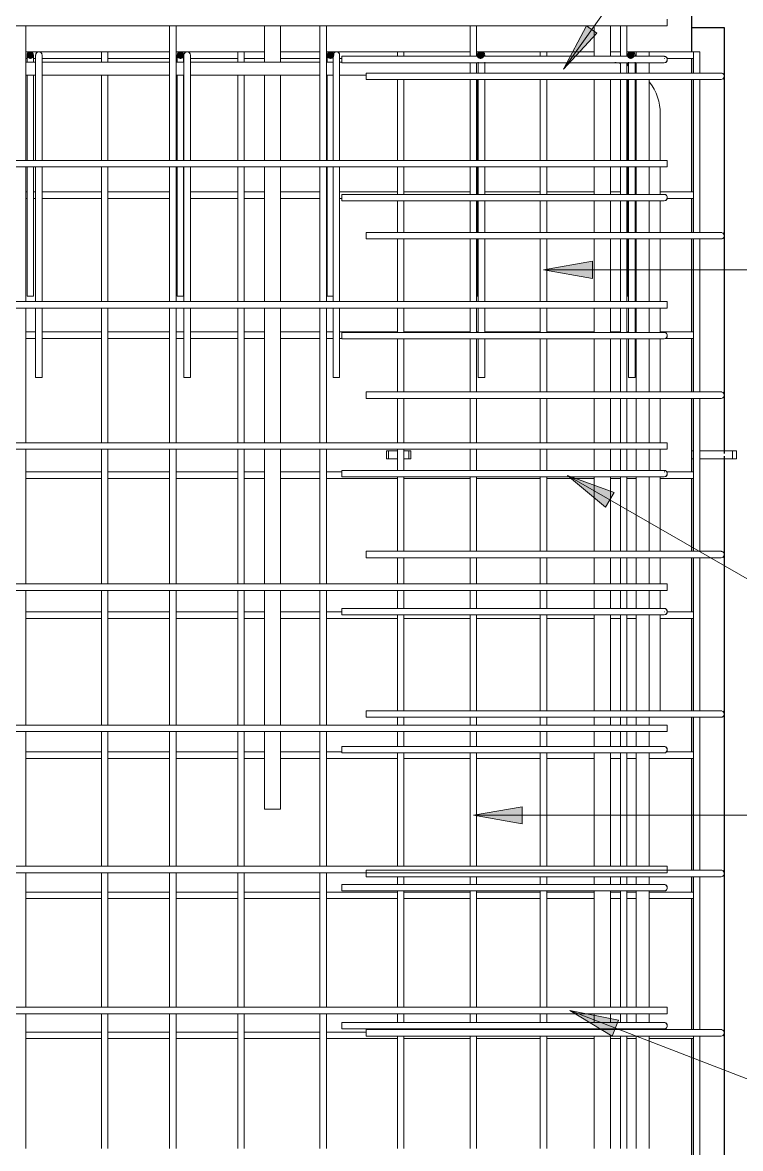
# Model space of a CAD drawing. Header units: millimetres. Extents: x 840 to 20197, y -2485 to 18696.
# Drawn here: x 3457 to 4339, y 2283 to 3666 of the extents above; entities that cross this region are included whole.
import ezdxf

# ---------------------------------------------------------------- set-up
doc = ezdxf.new("R2010")
doc.units = ezdxf.units.MM
doc.linetypes.add('Dash', pattern=[6.36, 3.18, -3.18])
for name, color, linetype, lineweight in [('A-GENM', 13, 'Continuous', 18), ('A-WALL', 113, 'Continuous', 25), ('A-WALL-HDLN', 110, 'Dash', 25), ('S-RBAR', 171, 'Continuous', 18), ('S-RBAR-IDEN', 171, 'Continuous', 9)]:
    doc.layers.add(name, color=color, linetype=linetype, lineweight=lineweight)

# ---------------------------------------------------------------- blocks, each defined once
blk = doc.blocks.new('RR spread anchor face based - RR-SA-2_5-150-V1-Elevation Front Copy 1')
at = {"layer": 'A-GENM'}
for p, q in [((3903.8, 3140), (3906.3, 3140)), ((3903.8, 3130), (3903.8, 3140)), ((3906.3, 3140), (3917.3, 3140)), ((3906.3, 3140), (3906.3, 3130)), ((3925.3, 3140), (3931.3, 3140)), ((3931.3, 3140), (3933.8, 3140)), ((3931.3, 3140), (3931.3, 3130)), ((3933.8, 3140), (3933.8, 3130)), ((3906.3, 3130), (3903.8, 3130)), ((3917.3, 3130), (3906.3, 3130)), ((3931.3, 3130), (3925.3, 3130)), ((3933.8, 3130), (3931.3, 3130))]:
    blk.add_line(p, q, dxfattribs=at)
blk = doc.blocks.new('RR spread anchor face based - RR-SA-3_0-200-1726827-Elevation Front Copy 1')
at = {"layer": 'A-GENM'}
for p, q in [((4278.8, 3140), (4280.8, 3140)), ((4288.8, 3140), (4328.8, 3140)), ((4328.8, 3140), (4333.8, 3140)), ((4328.8, 3130), (4328.8, 3140)), ((4333.8, 3130), (4333.8, 3140)), ((4280.8, 3130), (4278.8, 3130)), ((4328.8, 3130), (4288.8, 3130)), ((4333.8, 3130), (4328.8, 3130))]:
    blk.add_line(p, q, dxfattribs=at)

msp = doc.modelspace()

# ---------------------------------------------------------------- hatches: boundary and pattern name
at = {"layer": 'S-RBAR'}
for points in [[(3466.3, 3622), (3470.3, 3626), (3466.3, 3630), (3462.3, 3626)], [(3650.7, 3622), (3654.7, 3626), (3650.7, 3630), (3646.7, 3626)], [(3835.1, 3622), (3839.1, 3626), (3834.9, 3629.8), (3831.1, 3626), (3834.9, 3622.2)], [(4019.4, 3622), (4023.4, 3626), (4019.4, 3630), (4015.4, 3626)], [(4203.8, 3622), (4207.8, 3626), (4203.8, 3630), (4199.8, 3626), (4200.4, 3625.4)]]:
    msp.add_hatch(color=256, dxfattribs=at).paths.add_polyline_path(points)
h = msp.add_hatch(color=256, dxfattribs=at)
edge = h.paths.add_edge_path()
edge.add_arc((3466.3, 3626), 4, 0, 360)
h = msp.add_hatch(color=256, dxfattribs=at)
edge = h.paths.add_edge_path()
edge.add_arc((3650.7, 3626), 4, 0, 360)
h = msp.add_hatch(color=256, dxfattribs=at)
edge = h.paths.add_edge_path()
edge.add_arc((3835.1, 3626), 4, 0, 360)
h = msp.add_hatch(color=256, dxfattribs=at)
edge = h.paths.add_edge_path()
edge.add_arc((4019.4, 3626), 4, 0, 360)
h = msp.add_hatch(color=256, dxfattribs=at)
edge = h.paths.add_edge_path()
edge.add_arc((4203.8, 3626), 4, 0, 360)
at = {"layer": 'S-RBAR-IDEN'}
for points in [[(4121.1, 3608.6), (4162.4, 3652.9), (4149.6, 3662)], [(4096.8, 3362.4), (4156.8, 3351.8), (4156.8, 3372.9)], [(4126, 3109.8), (4172.7, 3070.7), (4183.3, 3089)], [(4010.6, 2692.4), (4070.6, 2681.8), (4070.6, 2703)], [(4129, 2452.6), (4181.2, 2421.1), (4188.8, 2440.9)]]:
    msp.add_hatch(color=256, dxfattribs=at).paths.add_polyline_path(points)

# ---------------------------------------------------------------- linework, layer by layer
at = {"layer": 'A-WALL'}
for p, q in [((4278.8, 3630), (4278.8, 3700)), ((4278.8, 3660), (4318.8, 3660)), ((4318.8, 3660), (4318.8, 3140)), ((4278.8, 3604), (4278.8, 3622)), ((4278.8, 3458), (4278.8, 3596)), ((4278.8, 3408.2), (4278.8, 3450)), ((4278.8, 3286.1), (4278.8, 3400.2)), ((4278.8, 3212.4), (4278.8, 3278.1)), ((4278.8, 3114.1), (4278.8, 3204.4)), ((4318.8, 3130), (4318.8, 1665)), ((4278.8, 3016.6), (4278.8, 3106.1)), ((4278.8, 2942.1), (4278.8, 3008.6)), ((4278.8, 2820.8), (4278.8, 2934.1)), ((4278.8, 2770.2), (4278.8, 2812.8)), ((4278.8, 2625), (4278.8, 2762.2)), ((4278.8, 2598.2), (4278.8, 2617)), ((4278.8, 2429.2), (4278.8, 2590.2)), ((4278.8, 2254.3), (4278.8, 2418.2))]:
    msp.add_line(p, q, dxfattribs=at)
at = {"layer": 'A-WALL-HDLN'}
msp.add_line((4318.8, 3140), (4318.8, 3130), dxfattribs=at)
at = {"layer": 'S-RBAR'}
for p, q in [((4248.8, 3662), (4248.8, 3670)), ((2678.8, 3662), (4248.8, 3662)), ((3460.8, 3496.7), (3460.8, 3662)), ((3637.4, 3496.7), (3637.4, 3662)), ((3645.4, 3496.7), (3645.4, 3662)), ((3753.8, 3617.5), (3753.8, 3662)), ((3773.8, 3617.5), (3773.8, 3662)), ((3822, 3496.7), (3822, 3662)), ((3830, 3496.7), (3830, 3662)), ((4006.6, 3624.5), (4006.6, 3662)), ((4014.6, 3624.5), (4014.6, 3662)), ((4158.8, 3624.5), (4158.8, 3662)), ((4178.8, 3624.5), (4178.8, 3662)), ((4191.2, 3624.5), (4191.2, 3662)), ((4199.2, 3624.5), (4199.2, 3662)), ((3460.8, 3630), (3553.7, 3630)), ((3466.3, 3630), (3462.3, 3626)), ((3462.3, 3626), (3462.3, 3617.9)), ((3462.3, 3626), (3466.3, 3622)), ((3470.3, 3626), (3466.3, 3630)), ((3466.3, 3622), (3470.3, 3626)), ((3470.3, 3626), (3470.3, 3617.9)), ((3472.9, 3590), (3472.9, 3626)), ((3480.9, 3590), (3480.9, 3626)), ((3561.7, 3630), (3553.7, 3630)), ((3553.7, 3617.5), (3553.7, 3630)), ((3561.7, 3617.5), (3561.7, 3630)), ((3561.7, 3630), (3637.4, 3630)), ((3645.4, 3630), (3721.1, 3630)), ((3650.7, 3630), (3646.7, 3626)), ((3646.7, 3626), (3646.7, 3617.9)), ((3646.7, 3626), (3650.7, 3622)), ((3654.7, 3626), (3650.7, 3630)), ((3650.7, 3622), (3654.7, 3626)), ((3654.7, 3626), (3654.7, 3617.9)), ((3655, 3590), (3655, 3626)), ((3663, 3590), (3663, 3626)), ((3729.1, 3630), (3721.1, 3630)), ((3721.1, 3617.5), (3721.1, 3630)), ((3729.1, 3617.5), (3729.1, 3630)), ((3729.1, 3630), (3753.8, 3630)), ((3773.8, 3630), (3822, 3630)), ((3830, 3630), (3917.3, 3630)), ((3834.9, 3629.8), (3831.1, 3626)), ((3831.1, 3626), (3831.1, 3617.9)), ((3831.1, 3626), (3834.9, 3622.2)), ((3839.1, 3626), (3834.9, 3629.8)), ((3835.1, 3622), (3839.1, 3626)), ((3838.3, 3590), (3838.3, 3626)), ((3846.3, 3590), (3846.3, 3626)), ((4208.8, 3624.5), (3848.8, 3624.5)), ((3848.8, 3624.5), (3848.8, 3616.5)), ((3925.3, 3630), (3917.3, 3630)), ((3917.3, 3624.5), (3917.3, 3630)), ((3925.3, 3624.5), (3925.3, 3630)), ((3925.3, 3630), (4006.6, 3630)), ((4014.6, 3630), (4092.8, 3630)), ((4019.4, 3630), (4015.4, 3626)), ((4015.4, 3626), (4015.4, 3625.6)), ((4015.4, 3626), (4019.4, 3622)), ((4016.6, 3625.5), (4016.6, 3626)), ((4023.4, 3626), (4019.4, 3630)), ((4019.4, 3622), (4023.4, 3626)), ((4024.6, 3625.5), (4024.6, 3626)), ((4100.8, 3630), (4092.8, 3630)), ((4092.8, 3624.5), (4092.8, 3630)), ((4100.8, 3624.5), (4100.8, 3630)), ((4100.8, 3630), (4158.8, 3630)), ((4178.8, 3630), (4191.2, 3630)), ((4199.2, 3630), (4210.6, 3630)), ((4203.8, 3630), (4199.8, 3626)), ((4199.8, 3626), (4199.8, 3625.6)), ((4199.8, 3626), (4200.4, 3625.4)), ((4200.4, 3625.4), (4203.8, 3622)), ((4201.2, 3625.5), (4201.2, 3626)), ((4207.8, 3626), (4203.8, 3630)), ((4203.8, 3622), (4207.8, 3626)), ((4208.8, 3624.5), (4244.8, 3624.5)), ((4209.2, 3625.5), (4209.2, 3626)), ((4226.6, 3630), (4210.6, 3630)), ((4210.6, 3624.5), (4210.6, 3630)), ((4226.6, 3630), (4280.8, 3630)), ((4226.6, 3624.5), (4226.6, 3630)), ((4288.8, 3630), (4280.8, 3630)), ((4280.8, 3604), (4280.8, 3630)), ((4288.8, 3604), (4288.8, 3630)), ((3460.8, 3622), (3462.3, 3622)), ((3460.8, 3617.5), (3472.9, 3617.5)), ((3470.3, 3622), (3472.9, 3622)), ((3480.9, 3622), (3553.7, 3622)), ((3480.9, 3617.5), (3637.4, 3617.5)), ((3561.7, 3622), (3637.4, 3622)), ((3645.4, 3622), (3646.7, 3622)), ((3645.4, 3617.5), (3655, 3617.5)), ((3663, 3622), (3721.1, 3622)), ((3663, 3617.5), (3822, 3617.5)), ((3729.1, 3622), (3753.8, 3622)), ((3773.8, 3622), (3822, 3622)), ((3830, 3622), (3831.1, 3622)), ((3830, 3617.5), (3838.3, 3617.5)), ((3834.9, 3622.2), (3835.1, 3622)), ((3846.3, 3622), (3848.8, 3622)), ((3846.3, 3617.5), (3848.8, 3617.5)), ((4208.8, 3616.5), (3848.8, 3616.5)), ((4006.6, 3604), (4006.6, 3616.5)), ((4014.6, 3604), (4014.6, 3616.5)), ((4016.6, 3604.3), (4016.6, 3617.3)), ((4024.6, 3604.3), (4024.6, 3617.3)), ((4191.2, 3604), (4191.2, 3616.5)), ((4199.2, 3604), (4199.2, 3616.5)), ((4199.8, 3617), (4199.8, 3613.1)), ((4201.2, 3604.3), (4201.2, 3617.3)), ((4208.8, 3616.5), (4244.8, 3616.5)), ((4209.2, 3604.3), (4209.2, 3617.3)), ((4210.6, 3604), (4210.6, 3616.5)), ((4226.6, 3604), (4226.6, 3616.5)), ((4244.8, 3622), (4245.5, 3622)), ((4248.3, 3622), (4280.8, 3622)), ((3460.8, 3601.5), (3472.9, 3601.5)), ((3462.3, 3601.5), (3462.3, 3496.7)), ((3470.3, 3601.5), (3470.3, 3496.7)), ((3480.9, 3601.5), (3637.4, 3601.5)), ((3553.7, 3496.7), (3553.7, 3601.5)), ((3561.7, 3496.7), (3561.7, 3601.5)), ((3645.4, 3601.5), (3655, 3601.5)), ((3646.7, 3601.5), (3646.7, 3496.7)), ((3654.7, 3601.5), (3654.7, 3496.7)), ((3663, 3601.5), (3822, 3601.5)), ((3721.1, 3496.7), (3721.1, 3601.5)), ((3729.1, 3496.7), (3729.1, 3601.5)), ((3753.8, 3496.7), (3753.8, 3601.5)), ((3773.8, 3496.7), (3773.8, 3601.5)), ((3830, 3601.5), (3838.3, 3601.5)), ((3831.1, 3601.5), (3831.1, 3496.7)), ((3846.3, 3601.5), (3878.8, 3601.5)), ((4294.8, 3604), (3878.8, 3604)), ((3878.8, 3604), (3878.8, 3596)), ((4294.8, 3596), (3878.8, 3596)), ((3917.3, 3496.7), (3917.3, 3596)), ((3925.3, 3496.7), (3925.3, 3596)), ((4006.6, 3496.7), (4006.6, 3596)), ((4014.6, 3496.7), (4014.6, 3596)), ((4015.4, 3596), (4015.4, 3496.7)), ((4016.6, 3590), (4016.6, 3596.3)), ((4024.6, 3590), (4024.6, 3596.3)), ((4092.8, 3496.7), (4092.8, 3596)), ((4100.8, 3496.7), (4100.8, 3596)), ((4158.8, 3496.7), (4158.8, 3596)), ((4178.8, 3496.7), (4178.8, 3596)), ((4191.2, 3496.7), (4191.2, 3596)), ((4199.2, 3496.7), (4199.2, 3596)), ((4199.8, 3595.4), (4199.8, 3496.7)), ((4201.2, 3590), (4201.2, 3596.3)), ((4209.2, 3590), (4209.2, 3596.3)), ((4210.6, 3496.7), (4210.6, 3596)), ((4226.6, 3496.7), (4226.6, 3596)), ((4280.8, 3408.2), (4280.8, 3596)), ((4288.8, 3408.2), (4288.8, 3596)), ((4294.8, 3604), (4314.8, 3604)), ((4294.8, 3596), (4314.8, 3596)), ((3472.9, 3590), (3472.9, 3496.7)), ((3480.9, 3590), (3480.9, 3496.7)), ((3655, 3590), (3655, 3496.7)), ((3663, 3590), (3663, 3496.7)), ((3838.3, 3590), (3838.3, 3496.7)), ((3846.3, 3590), (3846.3, 3496.7)), ((4016.6, 3590), (4016.6, 3496.7)), ((4024.6, 3590), (4024.6, 3496.7)), ((4201.2, 3590), (4201.2, 3496.7)), ((4209.2, 3590), (4209.2, 3496.7)), ((4240.2, 3554), (4240.2, 3496.7)), ((2678.8, 3496.7), (4248.8, 3496.7)), ((2678.8, 3488.7), (4248.8, 3488.7)), ((3460.8, 3323.3), (3460.8, 3488.7)), ((3462.3, 3488.7), (3462.3, 3330)), ((3470.3, 3488.7), (3470.3, 3330)), ((3472.9, 3488.7), (3472.9, 3323.3)), ((3480.9, 3488.7), (3480.9, 3323.3)), ((3553.7, 3323.3), (3553.7, 3488.7)), ((3561.7, 3323.3), (3561.7, 3488.7)), ((3637.4, 3323.3), (3637.4, 3488.7)), ((3645.4, 3323.3), (3645.4, 3488.7)), ((3646.7, 3488.7), (3646.7, 3330)), ((3654.7, 3488.7), (3654.7, 3330)), ((3655, 3488.7), (3655, 3323.3)), ((3663, 3488.7), (3663, 3323.3)), ((3721.1, 3323.3), (3721.1, 3488.7)), ((3729.1, 3323.3), (3729.1, 3488.7)), ((3753.8, 3323.3), (3753.8, 3488.7)), ((3773.8, 3323.3), (3773.8, 3488.7)), ((3822, 3323.3), (3822, 3488.7)), ((3830, 3323.3), (3830, 3488.7)), ((3831.1, 3488.7), (3831.1, 3330)), ((3838.3, 3488.7), (3838.3, 3323.3)), ((3846.3, 3488.7), (3846.3, 3323.3)), ((3917.3, 3455), (3917.3, 3488.7)), ((3925.3, 3455), (3925.3, 3488.7)), ((4006.6, 3455), (4006.6, 3488.7)), ((4014.6, 3455), (4014.6, 3488.7)), ((4015.4, 3488.7), (4015.4, 3455)), ((4016.6, 3488.7), (4016.6, 3455)), ((4024.6, 3488.7), (4024.6, 3455)), ((4092.8, 3455), (4092.8, 3488.7)), ((4100.8, 3455), (4100.8, 3488.7)), ((4158.8, 3455), (4158.8, 3488.7)), ((4178.8, 3455), (4178.8, 3488.7)), ((4191.2, 3455), (4191.2, 3488.7)), ((4199.2, 3455), (4199.2, 3488.7)), ((4199.8, 3488.7), (4199.8, 3455)), ((4201.2, 3488.7), (4201.2, 3455)), ((4209.2, 3488.7), (4209.2, 3455)), ((4210.6, 3455), (4210.6, 3488.7)), ((4226.6, 3455), (4226.6, 3488.7)), ((4240.2, 3488.7), (4240.2, 3455)), ((4248.8, 3488.7), (4248.8, 3496.7)), ((3460.8, 3458), (3462.3, 3458)), ((3470.3, 3458), (3472.9, 3458)), ((3480.9, 3458), (3553.7, 3458)), ((3561.7, 3458), (3637.4, 3458)), ((3645.4, 3458), (3646.7, 3458)), ((3663, 3458), (3721.1, 3458)), ((3729.1, 3458), (3753.8, 3458)), ((3773.8, 3458), (3822, 3458)), ((3830, 3458), (3831.1, 3458)), ((3846.3, 3458), (3917.3, 3458)), ((3925.3, 3458), (4006.6, 3458)), ((4014.6, 3458), (4015.4, 3458)), ((4024.6, 3458), (4092.8, 3458)), ((4100.8, 3458), (4158.8, 3458)), ((4178.8, 3458), (4191.2, 3458)), ((4199.2, 3458), (4199.8, 3458)), ((4209.2, 3458), (4210.6, 3458)), ((4240.2, 3458), (4280.8, 3458)), ((3460.8, 3450), (3462.3, 3450)), ((3470.3, 3450), (3472.9, 3450)), ((3480.9, 3450), (3553.7, 3450)), ((3561.7, 3450), (3637.4, 3450)), ((3645.4, 3450), (3646.7, 3450)), ((3663, 3450), (3721.1, 3450)), ((3729.1, 3450), (3753.8, 3450)), ((3773.8, 3450), (3822, 3450)), ((3830, 3450), (3831.1, 3450)), ((3846.3, 3450), (3848.8, 3450)), ((4208.8, 3455), (3848.8, 3455)), ((3848.8, 3455), (3848.8, 3447)), ((4208.8, 3447), (3848.8, 3447)), ((3917.3, 3408.2), (3917.3, 3447)), ((3925.3, 3408.2), (3925.3, 3447)), ((4006.6, 3408.2), (4006.6, 3447)), ((4014.6, 3408.2), (4014.6, 3447)), ((4015.4, 3447), (4015.4, 3408.2)), ((4016.6, 3447), (4016.6, 3408.2)), ((4024.6, 3447), (4024.6, 3408.2)), ((4092.8, 3408.2), (4092.8, 3447)), ((4100.8, 3408.2), (4100.8, 3447)), ((4158.8, 3408.2), (4158.8, 3447)), ((4178.8, 3408.2), (4178.8, 3447)), ((4191.2, 3408.2), (4191.2, 3447)), ((4199.2, 3408.2), (4199.2, 3447)), ((4199.8, 3447), (4199.8, 3408.2)), ((4201.2, 3447), (4201.2, 3408.2)), ((4208.8, 3455), (4244.8, 3455)), ((4208.8, 3447), (4244.8, 3447)), ((4209.2, 3447), (4209.2, 3408.2)), ((4210.6, 3408.2), (4210.6, 3447)), ((4226.6, 3408.2), (4226.6, 3447)), ((4240.2, 3447), (4240.2, 3408.2)), ((4248.7, 3450), (4280.8, 3450)), ((4294.8, 3408.2), (3878.8, 3408.2)), ((3878.8, 3408.2), (3878.8, 3400.2)), ((4294.8, 3408.2), (4314.8, 3408.2)), ((4294.8, 3400.2), (3878.8, 3400.2)), ((3917.3, 3323.3), (3917.3, 3400.2)), ((3925.3, 3323.3), (3925.3, 3400.2)), ((4006.6, 3323.3), (4006.6, 3400.2)), ((4014.6, 3323.3), (4014.6, 3400.2)), ((4015.4, 3400.2), (4015.4, 3330)), ((4016.6, 3400.2), (4016.6, 3323.3)), ((4024.6, 3400.2), (4024.6, 3323.3)), ((4092.8, 3323.3), (4092.8, 3400.2)), ((4100.8, 3323.3), (4100.8, 3400.2)), ((4158.8, 3323.3), (4158.8, 3400.2)), ((4178.8, 3323.3), (4178.8, 3400.2)), ((4191.2, 3323.3), (4191.2, 3400.2)), ((4199.2, 3323.3), (4199.2, 3400.2)), ((4199.8, 3400.2), (4199.8, 3330)), ((4201.2, 3400.2), (4201.2, 3323.3)), ((4209.2, 3400.2), (4209.2, 3323.3)), ((4210.6, 3323.3), (4210.6, 3400.2)), ((4226.6, 3323.3), (4226.6, 3400.2)), ((4240.2, 3400.2), (4240.2, 3323.3)), ((4280.8, 3212.4), (4280.8, 3400.2)), ((4288.8, 3212.4), (4288.8, 3400.2)), ((4294.8, 3400.2), (4314.8, 3400.2)), ((2678.8, 3323.3), (4248.8, 3323.3)), ((3462.3, 3330), (3470.3, 3330)), ((3646.7, 3330), (3654.7, 3330)), ((3831.1, 3330), (3838.3, 3330)), ((4015.4, 3330), (4016.6, 3330)), ((4199.8, 3330), (4201.2, 3330)), ((4248.8, 3315.3), (4248.8, 3323.3)), ((2678.8, 3315.3), (4248.8, 3315.3)), ((3460.8, 3150), (3460.8, 3315.3)), ((3472.9, 3315.3), (3472.9, 3230)), ((3480.9, 3315.3), (3480.9, 3230)), ((3553.7, 3150), (3553.7, 3315.3)), ((3561.7, 3150), (3561.7, 3315.3)), ((3637.4, 3150), (3637.4, 3315.3)), ((3645.4, 3150), (3645.4, 3315.3)), ((3655, 3315.3), (3655, 3230)), ((3663, 3315.3), (3663, 3230)), ((3721.1, 3150), (3721.1, 3315.3)), ((3729.1, 3150), (3729.1, 3315.3)), ((3753.8, 3150), (3753.8, 3315.3)), ((3773.8, 3150), (3773.8, 3315.3)), ((3822, 3150), (3822, 3315.3)), ((3830, 3150), (3830, 3315.3)), ((3838.3, 3315.3), (3838.3, 3230)), ((3846.3, 3315.3), (3846.3, 3230)), ((3917.3, 3285.5), (3917.3, 3315.3)), ((3925.3, 3285.5), (3925.3, 3315.3)), ((4006.6, 3285.5), (4006.6, 3315.3)), ((4014.6, 3285.5), (4014.6, 3315.3)), ((4016.6, 3315.3), (4016.6, 3285.5)), ((4024.6, 3315.3), (4024.6, 3285.5)), ((4092.8, 3285.5), (4092.8, 3315.3)), ((4100.8, 3285.5), (4100.8, 3315.3)), ((4158.8, 3285.5), (4158.8, 3315.3)), ((4178.8, 3285.5), (4178.8, 3315.3)), ((4191.2, 3285.5), (4191.2, 3315.3)), ((4199.2, 3285.5), (4199.2, 3315.3)), ((4201.2, 3315.3), (4201.2, 3285.5)), ((4209.2, 3315.3), (4209.2, 3285.5)), ((4210.6, 3285.5), (4210.6, 3315.3)), ((4226.6, 3285.5), (4226.6, 3315.3)), ((4240.2, 3315.3), (4240.2, 3285.5)), ((3460.8, 3286.1), (3472.9, 3286.1)), ((3460.8, 3278.1), (3472.9, 3278.1)), ((3480.9, 3286.1), (3553.7, 3286.1)), ((3480.9, 3278.1), (3553.7, 3278.1)), ((3561.7, 3286.1), (3637.4, 3286.1)), ((3561.7, 3278.1), (3637.4, 3278.1)), ((3645.4, 3286.1), (3655, 3286.1)), ((3645.4, 3278.1), (3655, 3278.1)), ((3663, 3286.1), (3721.1, 3286.1)), ((3663, 3278.1), (3721.1, 3278.1)), ((3729.1, 3286.1), (3753.8, 3286.1)), ((3729.1, 3278.1), (3753.8, 3278.1)), ((3773.8, 3286.1), (3822, 3286.1)), ((3773.8, 3278.1), (3822, 3278.1)), ((3830, 3286.1), (3838.3, 3286.1)), ((3830, 3278.1), (3838.3, 3278.1)), ((3846.3, 3286.1), (3917.3, 3286.1)), ((3846.3, 3278.1), (3848.8, 3278.1)), ((4208.8, 3285.5), (3848.8, 3285.5)), ((3848.8, 3285.5), (3848.8, 3277.5)), ((4208.8, 3277.5), (3848.8, 3277.5)), ((3917.3, 3212.4), (3917.3, 3277.5)), ((3925.3, 3286.1), (4006.6, 3286.1)), ((3925.3, 3212.4), (3925.3, 3277.5)), ((4006.6, 3212.4), (4006.6, 3277.5)), ((4014.6, 3286.1), (4016.6, 3286.1)), ((4014.6, 3212.4), (4014.6, 3277.5)), ((4016.6, 3277.5), (4016.6, 3230)), ((4024.6, 3286.1), (4092.8, 3286.1)), ((4024.6, 3277.5), (4024.6, 3230)), ((4092.8, 3212.4), (4092.8, 3277.5)), ((4100.8, 3286.1), (4158.8, 3286.1)), ((4100.8, 3212.4), (4100.8, 3277.5)), ((4158.8, 3212.4), (4158.8, 3277.5)), ((4178.8, 3286.1), (4191.2, 3286.1)), ((4178.8, 3212.4), (4178.8, 3277.5)), ((4191.2, 3212.4), (4191.2, 3277.5)), ((4199.2, 3286.1), (4201.2, 3286.1)), ((4199.2, 3212.4), (4199.2, 3277.5)), ((4201.2, 3277.5), (4201.2, 3230)), ((4208.8, 3285.5), (4244.8, 3285.5)), ((4208.8, 3277.5), (4244.8, 3277.5)), ((4209.2, 3286.1), (4210.6, 3286.1)), ((4209.2, 3277.5), (4209.2, 3230)), ((4210.6, 3212.4), (4210.6, 3277.5)), ((4226.6, 3212.4), (4226.6, 3277.5)), ((4240.2, 3286.1), (4280.8, 3286.1)), ((4240.2, 3277.5), (4240.2, 3212.4)), ((4246.8, 3278.1), (4280.8, 3278.1)), ((3472.9, 3230), (3480.9, 3230)), ((3655, 3230), (3663, 3230)), ((3838.3, 3230), (3846.3, 3230)), ((4016.6, 3230), (4024.6, 3230)), ((4201.2, 3230), (4209.2, 3230)), ((4294.8, 3212.4), (3878.8, 3212.4)), ((3878.8, 3212.4), (3878.8, 3204.4)), ((4294.8, 3212.4), (4314.8, 3212.4)), ((4294.8, 3204.4), (3878.8, 3204.4)), ((3917.3, 3150), (3917.3, 3204.4)), ((3925.3, 3150), (3925.3, 3204.4)), ((4006.6, 3150), (4006.6, 3204.4)), ((4014.6, 3150), (4014.6, 3204.4)), ((4092.8, 3150), (4092.8, 3204.4)), ((4100.8, 3150), (4100.8, 3204.4)), ((4158.8, 3150), (4158.8, 3204.4)), ((4178.8, 3150), (4178.8, 3204.4)), ((4191.2, 3150), (4191.2, 3204.4)), ((4199.2, 3150), (4199.2, 3204.4)), ((4210.6, 3150), (4210.6, 3204.4)), ((4226.6, 3150), (4226.6, 3204.4)), ((4240.2, 3204.4), (4240.2, 3150)), ((4280.8, 3016.6), (4280.8, 3204.4)), ((4288.8, 3016.6), (4288.8, 3204.4)), ((4294.8, 3204.4), (4314.8, 3204.4)), ((2678.8, 3150), (4248.8, 3150)), ((2678.8, 3142), (4248.8, 3142)), ((3460.8, 2976.6), (3460.8, 3142)), ((3553.7, 2976.6), (3553.7, 3142)), ((3561.7, 2976.6), (3561.7, 3142)), ((3637.4, 2976.6), (3637.4, 3142)), ((3645.4, 2976.6), (3645.4, 3142)), ((3721.1, 2976.6), (3721.1, 3142)), ((3729.1, 2976.6), (3729.1, 3142)), ((3753.8, 2976.6), (3753.8, 3142)), ((3773.8, 2976.6), (3773.8, 3142)), ((3822, 2976.6), (3822, 3142)), ((3830, 2976.6), (3830, 3142)), ((3917.3, 3116), (3917.3, 3142)), ((3925.3, 3116), (3925.3, 3142)), ((4006.6, 3116), (4006.6, 3142)), ((4014.6, 3116), (4014.6, 3142)), ((4092.8, 3116), (4092.8, 3142)), ((4100.8, 3116), (4100.8, 3142)), ((4158.8, 3116), (4158.8, 3142)), ((4178.8, 3116), (4178.8, 3142)), ((4191.2, 3116), (4191.2, 3142)), ((4199.2, 3116), (4199.2, 3142)), ((4210.6, 3116), (4210.6, 3142)), ((4226.6, 3116), (4226.6, 3142)), ((4240.2, 3142), (4240.2, 3116)), ((4248.8, 3142), (4248.8, 3150)), ((3460.8, 3114.1), (3553.7, 3114.1)), ((3561.7, 3114.1), (3637.4, 3114.1)), ((3645.4, 3114.1), (3721.1, 3114.1)), ((3729.1, 3114.1), (3753.8, 3114.1)), ((3773.8, 3114.1), (3822, 3114.1)), ((3830, 3114.1), (3848.8, 3114.1)), ((4208.8, 3116), (3848.8, 3116)), ((3848.8, 3116), (3848.8, 3108)), ((4208.8, 3116), (4244.8, 3116)), ((4244.8, 3114.1), (4245.6, 3114.1)), ((4247.9, 3114.1), (4280.8, 3114.1)), ((3460.8, 3106.1), (3553.7, 3106.1)), ((3561.7, 3106.1), (3637.4, 3106.1)), ((3645.4, 3106.1), (3721.1, 3106.1)), ((3729.1, 3106.1), (3753.8, 3106.1)), ((3773.8, 3106.1), (3822, 3106.1)), ((3830, 3106.1), (3917.3, 3106.1)), ((4208.8, 3108), (3848.8, 3108)), ((3917.3, 3016.6), (3917.3, 3108)), ((3925.3, 3016.6), (3925.3, 3108)), ((3925.3, 3106.1), (4006.6, 3106.1)), ((4006.6, 3016.6), (4006.6, 3108)), ((4014.6, 3016.6), (4014.6, 3108)), ((4014.6, 3106.1), (4092.8, 3106.1)), ((4092.8, 3016.6), (4092.8, 3108)), ((4100.8, 3016.6), (4100.8, 3108)), ((4100.8, 3106.1), (4158.8, 3106.1)), ((4158.8, 3016.6), (4158.8, 3108)), ((4178.8, 3016.6), (4178.8, 3108)), ((4178.8, 3106.1), (4191.2, 3106.1)), ((4191.2, 3016.6), (4191.2, 3108)), ((4199.2, 3016.6), (4199.2, 3108)), ((4199.2, 3106.1), (4210.6, 3106.1)), ((4208.8, 3108), (4244.8, 3108)), ((4210.6, 3016.6), (4210.6, 3108)), ((4226.6, 3016.6), (4226.6, 3108)), ((4240.2, 3108), (4240.2, 3016.6)), ((4240.2, 3106.1), (4280.8, 3106.1)), ((4294.8, 3016.6), (3878.8, 3016.6)), ((3878.8, 3016.6), (3878.8, 3008.6)), ((4294.8, 3016.6), (4314.8, 3016.6)), ((4294.8, 3008.6), (3878.8, 3008.6)), ((3917.3, 2976.6), (3917.3, 3008.6)), ((3925.3, 2976.6), (3925.3, 3008.6)), ((4006.6, 2976.6), (4006.6, 3008.6)), ((4014.6, 2976.6), (4014.6, 3008.6)), ((4092.8, 2976.6), (4092.8, 3008.6)), ((4100.8, 2976.6), (4100.8, 3008.6)), ((4158.8, 2976.6), (4158.8, 3008.6)), ((4178.8, 2976.6), (4178.8, 3008.6)), ((4191.2, 2976.6), (4191.2, 3008.6)), ((4199.2, 2976.6), (4199.2, 3008.6)), ((4210.6, 2976.6), (4210.6, 3008.6)), ((4226.6, 2976.6), (4226.6, 3008.6)), ((4240.2, 3008.6), (4240.2, 2976.6)), ((4280.8, 2820.8), (4280.8, 3008.6)), ((4288.8, 2820.8), (4288.8, 3008.6)), ((4294.8, 3008.6), (4314.8, 3008.6)), ((2678.8, 2976.6), (4248.8, 2976.6)), ((4248.8, 2968.6), (4248.8, 2976.6)), ((2678.8, 2968.6), (4248.8, 2968.6)), ((3460.8, 2803.3), (3460.8, 2968.6)), ((3553.7, 2803.3), (3553.7, 2968.6)), ((3561.7, 2803.3), (3561.7, 2968.6)), ((3637.4, 2803.3), (3637.4, 2968.6)), ((3645.4, 2803.3), (3645.4, 2968.6)), ((3721.1, 2803.3), (3721.1, 2968.6)), ((3729.1, 2803.3), (3729.1, 2968.6)), ((3753.8, 2803.3), (3753.8, 2968.6)), ((3773.8, 2803.3), (3773.8, 2968.6)), ((3822, 2803.3), (3822, 2968.6)), ((3830, 2803.3), (3830, 2968.6)), ((3917.3, 2946.5), (3917.3, 2968.6)), ((3925.3, 2946.5), (3925.3, 2968.6)), ((4006.6, 2946.5), (4006.6, 2968.6)), ((4014.6, 2946.5), (4014.6, 2968.6)), ((4092.8, 2946.5), (4092.8, 2968.6)), ((4100.8, 2946.5), (4100.8, 2968.6)), ((4158.8, 2946.5), (4158.8, 2968.6)), ((4178.8, 2946.5), (4178.8, 2968.6)), ((4191.2, 2946.5), (4191.2, 2968.6)), ((4199.2, 2946.5), (4199.2, 2968.6)), ((4210.6, 2946.5), (4210.6, 2968.6)), ((4226.6, 2946.5), (4226.6, 2968.6)), ((4240.2, 2968.6), (4240.2, 2946.5)), ((4208.8, 2946.5), (3848.8, 2946.5)), ((3848.8, 2946.5), (3848.8, 2938.5)), ((4208.8, 2946.5), (4244.8, 2946.5)), ((3460.8, 2942.1), (3553.7, 2942.1)), ((3460.8, 2934.1), (3553.7, 2934.1)), ((3561.7, 2942.1), (3637.4, 2942.1)), ((3561.7, 2934.1), (3637.4, 2934.1)), ((3645.4, 2942.1), (3721.1, 2942.1)), ((3645.4, 2934.1), (3721.1, 2934.1)), ((3729.1, 2942.1), (3753.8, 2942.1)), ((3729.1, 2934.1), (3753.8, 2934.1)), ((3773.8, 2942.1), (3822, 2942.1)), ((3773.8, 2934.1), (3822, 2934.1)), ((3830, 2942.1), (3848.8, 2942.1)), ((3830, 2934.1), (3917.3, 2934.1)), ((4208.8, 2938.5), (3848.8, 2938.5)), ((3917.3, 2820.8), (3917.3, 2938.5)), ((3925.3, 2820.8), (3925.3, 2938.5)), ((3925.3, 2934.1), (4006.6, 2934.1)), ((4006.6, 2820.8), (4006.6, 2938.5)), ((4014.6, 2820.8), (4014.6, 2938.5)), ((4014.6, 2934.1), (4092.8, 2934.1)), ((4092.8, 2820.8), (4092.8, 2938.5)), ((4100.8, 2820.8), (4100.8, 2938.5)), ((4100.8, 2934.1), (4158.8, 2934.1)), ((4158.8, 2820.8), (4158.8, 2938.5)), ((4178.8, 2820.8), (4178.8, 2938.5)), ((4178.8, 2934.1), (4191.2, 2934.1)), ((4191.2, 2820.8), (4191.2, 2938.5)), ((4199.2, 2820.8), (4199.2, 2938.5)), ((4199.2, 2934.1), (4210.6, 2934.1)), ((4208.8, 2938.5), (4244.8, 2938.5)), ((4210.6, 2820.8), (4210.6, 2938.5)), ((4226.6, 2820.8), (4226.6, 2938.5)), ((4240.2, 2938.5), (4240.2, 2820.8)), ((4240.2, 2934.1), (4280.8, 2934.1)), ((4244.8, 2942.1), (4245.3, 2942.1)), ((4248.8, 2942.1), (4280.8, 2942.1)), ((4294.8, 2820.8), (3878.8, 2820.8)), ((3878.8, 2820.8), (3878.8, 2812.8)), ((4294.8, 2812.8), (3878.8, 2812.8)), ((3917.3, 2803.3), (3917.3, 2812.8)), ((3925.3, 2803.3), (3925.3, 2812.8)), ((4006.6, 2803.3), (4006.6, 2812.8)), ((4014.6, 2803.3), (4014.6, 2812.8)), ((4092.8, 2803.3), (4092.8, 2812.8)), ((4100.8, 2803.3), (4100.8, 2812.8)), ((4158.8, 2803.3), (4158.8, 2812.8)), ((4178.8, 2803.3), (4178.8, 2812.8)), ((4191.2, 2803.3), (4191.2, 2812.8)), ((4199.2, 2803.3), (4199.2, 2812.8)), ((4210.6, 2803.3), (4210.6, 2812.8)), ((4226.6, 2803.3), (4226.6, 2812.8)), ((4280.8, 2625), (4280.8, 2812.8)), ((4288.8, 2625), (4288.8, 2812.8)), ((4294.8, 2820.8), (4314.8, 2820.8)), ((4294.8, 2812.8), (4314.8, 2812.8)), ((2678.8, 2803.3), (4248.8, 2803.3)), ((2678.8, 2795.3), (4248.8, 2795.3)), ((3460.8, 2629.9), (3460.8, 2795.3)), ((3553.7, 2629.9), (3553.7, 2795.3)), ((3561.7, 2629.9), (3561.7, 2795.3)), ((3637.4, 2629.9), (3637.4, 2795.3)), ((3645.4, 2629.9), (3645.4, 2795.3)), ((3721.1, 2629.9), (3721.1, 2795.3)), ((3729.1, 2629.9), (3729.1, 2795.3)), ((3753.8, 2700), (3753.8, 2795.3)), ((3773.8, 2700), (3773.8, 2795.3)), ((3822, 2629.9), (3822, 2795.3)), ((3830, 2629.9), (3830, 2795.3)), ((3917.3, 2777), (3917.3, 2795.3)), ((3925.3, 2777), (3925.3, 2795.3)), ((4006.6, 2777), (4006.6, 2795.3)), ((4014.6, 2777), (4014.6, 2795.3)), ((4092.8, 2777), (4092.8, 2795.3)), ((4100.8, 2777), (4100.8, 2795.3)), ((4158.8, 2777), (4158.8, 2795.3)), ((4178.8, 2777), (4178.8, 2795.3)), ((4191.2, 2777), (4191.2, 2795.3)), ((4199.2, 2777), (4199.2, 2795.3)), ((4210.6, 2777), (4210.6, 2795.3)), ((4226.6, 2777), (4226.6, 2795.3)), ((4248.8, 2795.3), (4248.8, 2803.3)), ((3460.8, 2770.2), (3553.7, 2770.2)), ((3561.7, 2770.2), (3637.4, 2770.2)), ((3645.4, 2770.2), (3721.1, 2770.2)), ((3729.1, 2770.2), (3753.8, 2770.2)), ((3773.8, 2770.2), (3822, 2770.2)), ((3830, 2770.2), (3848.8, 2770.2)), ((4208.8, 2777), (3848.8, 2777)), ((3848.8, 2777), (3848.8, 2769)), ((4208.8, 2769), (3848.8, 2769)), ((3917.3, 2629.9), (3917.3, 2769)), ((3925.3, 2629.9), (3925.3, 2769)), ((4006.6, 2629.9), (4006.6, 2769)), ((4014.6, 2629.9), (4014.6, 2769)), ((4092.8, 2629.9), (4092.8, 2769)), ((4100.8, 2629.9), (4100.8, 2769)), ((4158.8, 2629.9), (4158.8, 2769)), ((4178.8, 2629.9), (4178.8, 2769)), ((4191.2, 2629.9), (4191.2, 2769)), ((4199.2, 2629.9), (4199.2, 2769)), ((4208.8, 2777), (4244.8, 2777)), ((4208.8, 2769), (4244.8, 2769)), ((4210.6, 2629.9), (4210.6, 2769)), ((4226.6, 2629.9), (4226.6, 2769)), ((4247.3, 2770.2), (4280.8, 2770.2)), ((3460.8, 2762.2), (3553.7, 2762.2)), ((3561.7, 2762.2), (3637.4, 2762.2)), ((3645.4, 2762.2), (3721.1, 2762.2)), ((3729.1, 2762.2), (3753.8, 2762.2)), ((3773.8, 2762.2), (3822, 2762.2)), ((3830, 2762.2), (3917.3, 2762.2)), ((3925.3, 2762.2), (4006.6, 2762.2)), ((4014.6, 2762.2), (4092.8, 2762.2)), ((4100.8, 2762.2), (4158.8, 2762.2)), ((4178.8, 2762.2), (4191.2, 2762.2)), ((4199.2, 2762.2), (4210.6, 2762.2)), ((4226.6, 2762.2), (4280.8, 2762.2)), ((3773.8, 2700), (3753.8, 2700)), ((2678.8, 2629.9), (4248.8, 2629.9)), ((4248.8, 2621.9), (4248.8, 2629.9)), ((2678.8, 2621.9), (4248.8, 2621.9)), ((3460.8, 2456.6), (3460.8, 2621.9)), ((3553.7, 2456.6), (3553.7, 2621.9)), ((3561.7, 2456.6), (3561.7, 2621.9)), ((3637.4, 2456.6), (3637.4, 2621.9)), ((3645.4, 2456.6), (3645.4, 2621.9)), ((3721.1, 2456.6), (3721.1, 2621.9)), ((3729.1, 2456.6), (3729.1, 2621.9)), ((3822, 2456.6), (3822, 2621.9)), ((3830, 2456.6), (3830, 2621.9)), ((4294.8, 2625), (3878.8, 2625)), ((3878.8, 2625), (3878.8, 2617)), ((4294.8, 2617), (3878.8, 2617)), ((3917.3, 2607.5), (3917.3, 2617)), ((3925.3, 2607.5), (3925.3, 2617)), ((4006.6, 2607.5), (4006.6, 2617)), ((4014.6, 2607.5), (4014.6, 2617)), ((4092.8, 2607.5), (4092.8, 2617)), ((4100.8, 2607.5), (4100.8, 2617)), ((4158.8, 2607.5), (4158.8, 2617)), ((4178.8, 2607.5), (4178.8, 2617)), ((4191.2, 2607.5), (4191.2, 2617)), ((4199.2, 2607.5), (4199.2, 2617)), ((4210.6, 2607.5), (4210.6, 2617)), ((4226.6, 2607.5), (4226.6, 2617)), ((4280.8, 2429.2), (4280.8, 2617)), ((4288.8, 2429.2), (4288.8, 2617)), ((4294.8, 2625), (4314.8, 2625)), ((4294.8, 2617), (4314.8, 2617)), ((4208.8, 2607.5), (3848.8, 2607.5)), ((3848.8, 2607.5), (3848.8, 2599.5)), ((4208.8, 2607.5), (4244.8, 2607.5)), ((3460.8, 2598.2), (3553.7, 2598.2)), ((3460.8, 2590.2), (3553.7, 2590.2)), ((3561.7, 2598.2), (3637.4, 2598.2)), ((3561.7, 2590.2), (3637.4, 2590.2)), ((3645.4, 2598.2), (3721.1, 2598.2)), ((3645.4, 2590.2), (3721.1, 2590.2)), ((3729.1, 2598.2), (3822, 2598.2)), ((3729.1, 2590.2), (3822, 2590.2)), ((3830, 2598.2), (3917.3, 2598.2)), ((3830, 2590.2), (3917.3, 2590.2)), ((4208.8, 2599.5), (3848.8, 2599.5)), ((3917.3, 2456.6), (3917.3, 2599.5)), ((3925.3, 2456.6), (3925.3, 2599.5)), ((3925.3, 2598.2), (4006.6, 2598.2)), ((3925.3, 2590.2), (4006.6, 2590.2)), ((4006.6, 2456.6), (4006.6, 2599.5)), ((4014.6, 2456.6), (4014.6, 2599.5)), ((4014.6, 2598.2), (4092.8, 2598.2)), ((4014.6, 2590.2), (4092.8, 2590.2)), ((4092.8, 2456.6), (4092.8, 2599.5)), ((4100.8, 2456.6), (4100.8, 2599.5)), ((4100.8, 2598.2), (4158.8, 2598.2)), ((4100.8, 2590.2), (4158.8, 2590.2)), ((4158.8, 2456.6), (4158.8, 2599.5)), ((4178.8, 2456.6), (4178.8, 2599.5)), ((4178.8, 2598.2), (4191.2, 2598.2)), ((4178.8, 2590.2), (4191.2, 2590.2)), ((4191.2, 2456.6), (4191.2, 2599.5)), ((4199.2, 2456.6), (4199.2, 2599.5)), ((4199.2, 2598.2), (4210.6, 2598.2)), ((4199.2, 2590.2), (4210.6, 2590.2)), ((4208.8, 2599.5), (4244.8, 2599.5)), ((4210.6, 2456.6), (4210.6, 2599.5)), ((4226.6, 2456.6), (4226.6, 2599.5)), ((4226.6, 2598.2), (4280.8, 2598.2)), ((4226.6, 2590.2), (4280.8, 2590.2)), ((2678.8, 2456.6), (4248.8, 2456.6)), ((2678.8, 2448.6), (4248.8, 2448.6)), ((3460.8, 2283.2), (3460.8, 2448.6)), ((3553.7, 2283.2), (3553.7, 2448.6)), ((3561.7, 2283.2), (3561.7, 2448.6)), ((3637.4, 2283.2), (3637.4, 2448.6)), ((3645.4, 2283.2), (3645.4, 2448.6)), ((3721.1, 2283.2), (3721.1, 2448.6)), ((3729.1, 2283.2), (3729.1, 2448.6)), ((3822, 2283.2), (3822, 2448.6)), ((3830, 2283.2), (3830, 2448.6)), ((3917.3, 2438), (3917.3, 2448.6)), ((3925.3, 2438), (3925.3, 2448.6)), ((4006.6, 2438), (4006.6, 2448.6)), ((4014.6, 2438), (4014.6, 2448.6)), ((4092.8, 2438), (4092.8, 2448.6)), ((4100.8, 2438), (4100.8, 2448.6)), ((4158.8, 2438), (4158.8, 2448.6)), ((4178.8, 2438), (4178.8, 2448.6)), ((4191.2, 2438), (4191.2, 2448.6)), ((4199.2, 2438), (4199.2, 2448.6)), ((4210.6, 2438), (4210.6, 2448.6)), ((4226.6, 2438), (4226.6, 2448.6)), ((4248.8, 2448.6), (4248.8, 2456.6)), ((4208.8, 2438), (3848.8, 2438)), ((3848.8, 2438), (3848.8, 2430)), ((4208.8, 2438), (4244.8, 2438)), ((3460.8, 2426.2), (3553.7, 2426.2)), ((3561.7, 2426.2), (3637.4, 2426.2)), ((3645.4, 2426.2), (3721.1, 2426.2)), ((3729.1, 2426.2), (3822, 2426.2)), ((3830, 2426.2), (3878.8, 2426.2)), ((4208.8, 2430), (3848.8, 2430)), ((4294.8, 2429.2), (3878.8, 2429.2)), ((3878.8, 2429.2), (3878.8, 2421.2)), ((4294.8, 2421.2), (3878.8, 2421.2)), ((3917.3, 2429.2), (3917.3, 2430)), ((3917.3, 2283.2), (3917.3, 2421.2)), ((3925.3, 2429.2), (3925.3, 2430)), ((3925.3, 2283.2), (3925.3, 2421.2)), ((4006.6, 2429.2), (4006.6, 2430)), ((4006.6, 2283.2), (4006.6, 2421.2)), ((4014.6, 2429.2), (4014.6, 2430)), ((4014.6, 2283.2), (4014.6, 2421.2)), ((4092.8, 2429.2), (4092.8, 2430)), ((4092.8, 2283.2), (4092.8, 2421.2)), ((4100.8, 2429.2), (4100.8, 2430)), ((4100.8, 2283.2), (4100.8, 2421.2)), ((4158.8, 2429.2), (4158.8, 2430)), ((4158.8, 2283.2), (4158.8, 2421.2)), ((4178.8, 2429.2), (4178.8, 2430)), ((4178.8, 2283.2), (4178.8, 2421.2)), ((4191.2, 2429.2), (4191.2, 2430)), ((4191.2, 2283.2), (4191.2, 2421.2)), ((4199.2, 2429.2), (4199.2, 2430)), ((4199.2, 2283.2), (4199.2, 2421.2)), ((4208.8, 2430), (4244.8, 2430)), ((4210.6, 2429.2), (4210.6, 2430)), ((4210.6, 2283.2), (4210.6, 2421.2)), ((4226.6, 2429.2), (4226.6, 2430)), ((4226.6, 2283.2), (4226.6, 2421.2)), ((4280.8, 2233.4), (4280.8, 2421.2)), ((4288.8, 2233.4), (4288.8, 2421.2)), ((4294.8, 2429.2), (4314.8, 2429.2)), ((4294.8, 2421.2), (4314.8, 2421.2)), ((3460.8, 2418.2), (3553.7, 2418.2)), ((3561.7, 2418.2), (3637.4, 2418.2)), ((3645.4, 2418.2), (3721.1, 2418.2)), ((3729.1, 2418.2), (3822, 2418.2)), ((3830, 2418.2), (3917.3, 2418.2)), ((3925.3, 2418.2), (4006.6, 2418.2)), ((4014.6, 2418.2), (4092.8, 2418.2)), ((4100.8, 2418.2), (4158.8, 2418.2)), ((4178.8, 2418.2), (4191.2, 2418.2)), ((4199.2, 2418.2), (4210.6, 2418.2)), ((4226.6, 2418.2), (4280.8, 2418.2))]:
    msp.add_line(p, q, dxfattribs=at)
for centre in [(3466.3, 3626), (3650.7, 3626), (3835.1, 3626), (4019.4, 3626), (4203.8, 3626)]:
    msp.add_circle(centre, 4, dxfattribs=at)
for centre, radius, start, end in [((3466.3, 3626), 4, 0, 180), ((3476.9, 3626), 4, 0, 180), ((3476.9, 3626), 4, 165, 180), ((3476.9, 3626), 4, 105, 150), ((3476.9, 3626), 4, 30, 75), ((3650.7, 3626), 4, 0, 180), ((3659, 3626), 4, 0, 180), ((3659, 3626), 4, 165, 180), ((3659, 3626), 4, 105, 150), ((3659, 3626), 4, 30, 75), ((3835.1, 3626), 4, 30, 180), ((3842.3, 3626), 4, 0, 180), ((3842.3, 3626), 4, 165, 180), ((3842.3, 3626), 4, 105, 150), ((3835.1, 3626), 4, 0, 14.0579), ((3842.3, 3626), 4, 30, 75), ((4019.4, 3626), 4, 81.4806, 180), ((4020.6, 3626), 4, 0, 180), ((4020.6, 3626), 4, 165, 180), ((4020.6, 3626), 4, 105, 150), ((4020.6, 3626), 4, 30, 75), ((4203.8, 3626), 4, 80.1483, 180), ((4205.2, 3626), 4, 0, 180), ((4205.2, 3626), 4, 165, 180), ((4205.2, 3626), 4, 105, 150), ((4205.2, 3626), 4, 30, 75), ((4244.8, 3620.5), 4, 75, 90), ((4244.8, 3620.5), 4, 270, 90), ((4244.8, 3620.5), 4, 15, 60), ((4176.7, 3554), 63.5, 76.7632, 83.1852), ((4176.7, 3554), 63.5, 67.1121, 69.0567), ((4244.8, 3620.5), 4, 300, 345), ((4176.7, 3554), 47.5, 58.8738, 61.6326), ((4176.7, 3554), 63.5, 57.5769, 59.1576), ((4314.8, 3600), 4, 75, 90), ((4314.8, 3600), 4, 270, 90), ((4314.8, 3600), 4, 15, 60), ((4314.8, 3600), 4, 300, 345), ((4176.7, 3554), 47.5, 45, 46.6757), ((4176.7, 3554), 63.5, 0, 37.6077), ((4244.8, 3451), 4, 75, 90), ((4244.8, 3451), 4, 270, 90), ((4244.8, 3451), 4, 15, 60), ((4244.8, 3451), 4, 300, 345), ((4314.8, 3404.2), 4, 75, 90), ((4314.8, 3404.2), 4, 270, 90), ((4314.8, 3404.2), 4, 15, 60), ((4314.8, 3404.2), 4, 300, 345), ((4244.8, 3281.5), 4, 75, 90), ((4244.8, 3281.5), 4, 270, 90), ((4244.8, 3281.5), 4, 15, 60), ((4244.8, 3281.5), 4, 300, 345), ((4314.8, 3208.4), 4, 75, 90), ((4314.8, 3208.4), 4, 270, 90), ((4314.8, 3208.4), 4, 15, 60), ((4314.8, 3208.4), 4, 300, 345), ((4244.8, 3112), 4, 75, 90), ((4244.8, 3112), 4, 270, 90), ((4244.8, 3112), 4, 15, 60), ((4244.8, 3112), 4, 300, 345), ((4314.8, 3012.6), 4, 75, 90), ((4314.8, 3012.6), 4, 270, 90), ((4314.8, 3012.6), 4, 15, 60), ((4314.8, 3012.6), 4, 300, 345), ((4244.8, 2942.5), 4, 75, 90), ((4244.8, 2942.5), 4, 270, 90), ((4244.8, 2942.5), 4, 15, 60), ((4244.8, 2942.5), 4, 300, 345), ((4314.8, 2816.8), 4, 75, 90), ((4314.8, 2816.8), 4, 270, 90), ((4314.8, 2816.8), 4, 15, 60), ((4314.8, 2816.8), 4, 300, 345), ((4244.8, 2773), 4, 75, 90), ((4244.8, 2773), 4, 270, 90), ((4244.8, 2773), 4, 15, 60), ((4244.8, 2773), 4, 300, 345), ((4314.8, 2621), 4, 75, 90), ((4314.8, 2621), 4, 270, 90), ((4314.8, 2621), 4, 15, 60), ((4314.8, 2621), 4, 300, 345), ((4244.8, 2603.5), 4, 75, 90), ((4244.8, 2603.5), 4, 270, 90), ((4244.8, 2603.5), 4, 15, 60), ((4244.8, 2603.5), 4, 300, 345), ((4244.8, 2434), 4, 75, 90), ((4244.8, 2434), 4, 270, 90), ((4244.8, 2434), 4, 15, 60), ((4244.8, 2434), 4, 300, 345), ((4314.8, 2425.2), 4, 75, 90), ((4314.8, 2425.2), 4, 270, 90), ((4314.8, 2425.2), 4, 15, 60), ((4314.8, 2425.2), 4, 300, 345)]:
    msp.add_arc(centre, radius, start, end, dxfattribs=at)
at = {"layer": 'S-RBAR-IDEN'}
for p, q in [((4121.1, 3608.6), (4432.5, 4044.2)), ((4149.6, 3662), (4121.1, 3608.6)), ((4121.1, 3608.6), (4162.4, 3652.9)), ((4162.4, 3652.9), (4149.6, 3662)), ((4156.8, 3372.9), (4096.8, 3362.4)), ((4096.8, 3362.4), (4156.8, 3351.8)), ((4096.8, 3362.4), (4622.5, 3362.4)), ((4156.8, 3351.8), (4156.8, 3372.9)), ((4126, 3109.8), (4172.7, 3070.7)), ((4183.3, 3089), (4126, 3109.8)), ((4126, 3109.8), (4432.5, 2933.4)), ((4172.7, 3070.7), (4183.3, 3089)), ((4070.6, 2703), (4010.6, 2692.4)), ((4070.6, 2681.8), (4070.6, 2703)), ((4010.6, 2692.4), (4070.6, 2681.8)), ((4010.6, 2692.4), (4622.5, 2692.4)), ((4129, 2452.6), (4181.2, 2421.1)), ((4188.8, 2440.9), (4129, 2452.6)), ((4129, 2452.6), (4432.5, 2335.4)), ((4181.2, 2421.1), (4188.8, 2440.9))]:
    msp.add_line(p, q, dxfattribs=at)

# ---------------------------------------------------------------- block references
at = {"layer": 'A-GENM'}
for name in ['RR spread anchor face based - RR-SA-2_5-150-V1-Elevation Front Copy 1', 'RR spread anchor face based - RR-SA-3_0-200-1726827-Elevation Front Copy 1']:
    msp.add_blockref(name, (0, 0), dxfattribs=at)

doc.saveas('drawing.dxf')
